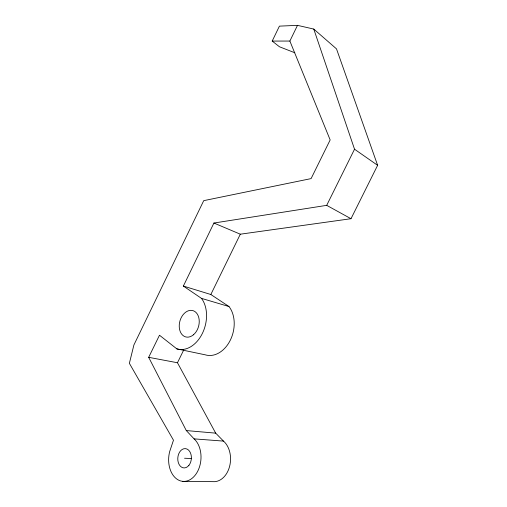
<?xml version="1.0" encoding="UTF-8"?>
<svg xmlns="http://www.w3.org/2000/svg" width="507" height="507" viewBox="0 0 507 507"><rect width="100%" height="100%" fill="white"/><g stroke="black" fill="none" stroke-linecap="round" stroke-linejoin="round"><path stroke-width="0.76" d="M294.814 52.766L279.433 46.758L272.202 41.073L279.414 26.136L297.495 25.35L313.77 29.07L336.496 48.868L377.626 165.314L351.002 218.713L240.318 234.196L213.916 223.036L183.369 286.068L201.488 298.382L228.987 306.532A28.177 20.667 -75.4 0 1 230.355 340.102A28.177 20.667 -75.4 0 1 205.265 354.83L176.835 348.879L159.483 335.228L148.678 357.321L186.297 430.57L194.099 438.872A22.992 16.142 -85.2 0 1 198.795 468.848A22.992 16.142 -85.2 0 1 177.754 479.673A22.992 16.142 -85.2 0 1 169.731 451.414L173.476 440.196L129.374 363.323L133.899 344.975L203.725 200.652L311.095 178.603L330.158 139.932L289.877 41.054L297.495 25.35M182.793 481.352L212.902 481.65A21.94 15.939 -86.4 0 0 229.595 466.427A21.94 15.939 -86.4 0 0 223.498 441.103L215.69 433.143L177.469 362.752L183.68 350.052M183.369 286.068L210.836 294.504L240.318 234.196M213.916 223.036L326.698 205.348L354.526 149.21L313.77 29.07M272.202 41.073L289.877 41.054M184.535 458.233L191.589 458.55M194.099 438.872L223.498 441.103M186.297 430.57L215.69 433.143M148.678 357.321L177.469 362.752M326.698 205.348L351.002 218.713M210.836 294.504L228.987 306.532M354.526 149.21L377.626 165.314M201.488 298.382A29.431 20.812 -74.9 0 1 202.42 333.333A29.431 20.812 -74.9 0 1 176.835 348.879M188.908 465.35A9.671 6.787 -85.2 0 0 186.988 449.044A9.671 6.787 -85.2 0 0 177.862 460.419A9.671 6.787 -85.2 0 0 188.908 465.35M193.433 334.804A13.645 9.709 -75.1 0 0 195.018 311.634A13.645 9.709 -75.1 0 0 179.269 324.81A13.645 9.709 -75.1 0 0 193.433 334.804"/></g></svg>
